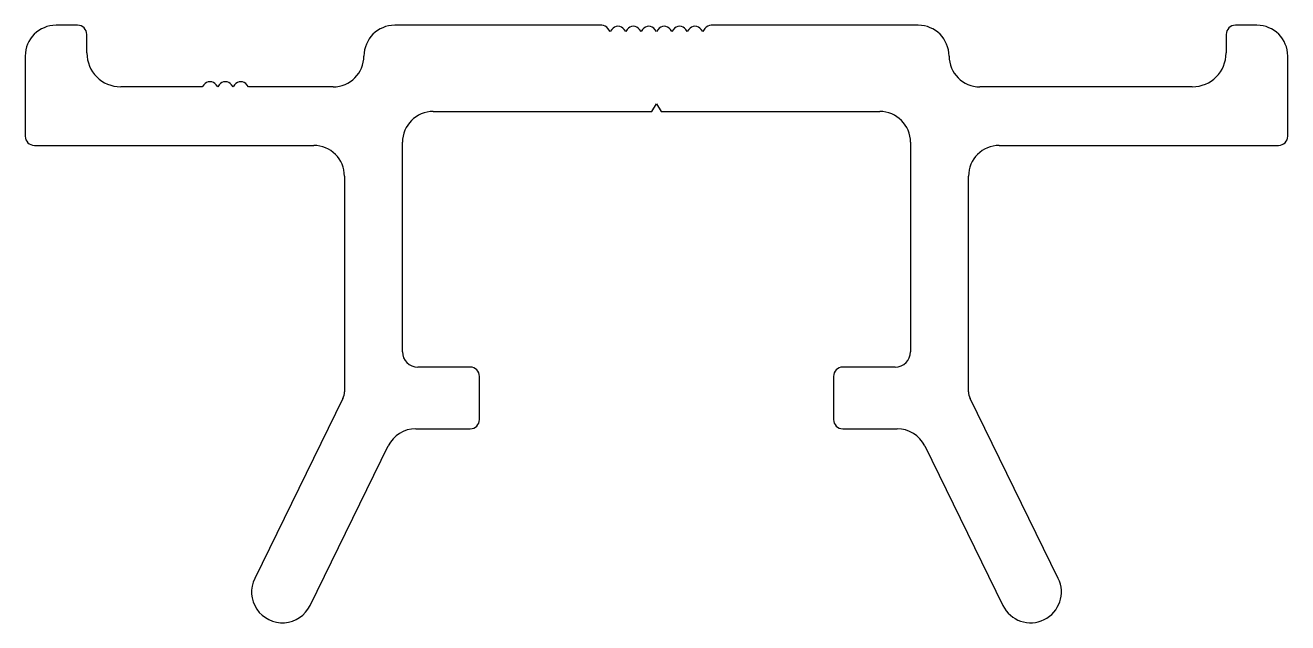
# Model space of a CAD drawing. Extents: x 864.3 to 905.3, y 435.8 to 455.2.
import ezdxf

# ---------------------------------------------------------------- set-up
doc = ezdxf.new("R2010")
doc.units = 0
doc.layers.get('0').update_dxf_attribs({"linetype": 'CONTINUOUS'})

msp = doc.modelspace()

# ---------------------------------------------------------------- linework, layer by layer
for p, q in [((866.006, 455.185), (865.306, 455.185)), ((883.031, 455.185), (876.306, 455.185)), ((893.307, 455.185), (886.581, 455.185)), ((904.306, 455.185), (903.606, 455.185)), ((866.306, 454.288), (866.306, 454.885)), ((883.306, 454.985), (883.231, 455.085)), ((883.356, 455.052), (883.306, 454.985)), ((883.806, 454.985), (883.756, 455.052)), ((883.856, 455.052), (883.806, 454.985)), ((884.306, 454.985), (884.256, 455.052)), ((884.356, 455.052), (884.306, 454.985)), ((884.806, 454.985), (884.756, 455.052)), ((884.856, 455.052), (884.806, 454.985)), ((885.306, 454.985), (885.256, 455.052)), ((885.356, 455.052), (885.306, 454.985)), ((885.806, 454.985), (885.756, 455.052)), ((885.856, 455.052), (885.806, 454.985)), ((886.306, 454.985), (886.256, 455.052)), ((886.381, 455.085), (886.306, 454.985)), ((903.306, 454.885), (903.306, 454.288)), ((864.306, 454.185), (864.306, 451.585)), ((905.306, 451.585), (905.306, 454.185)), ((870.056, 453.185), (867.409, 453.185)), ((870.106, 453.252), (870.056, 453.185)), ((870.556, 453.185), (870.506, 453.252)), ((870.606, 453.252), (870.556, 453.185)), ((871.056, 453.185), (871.006, 453.252)), ((871.106, 453.252), (871.056, 453.185)), ((871.556, 453.185), (871.506, 453.252)), ((874.306, 453.185), (871.556, 453.185)), ((902.204, 453.185), (895.307, 453.185)), ((877.556, 452.385), (884.656, 452.385)), ((884.656, 452.385), (884.806, 452.635)), ((884.806, 452.635), (884.956, 452.385)), ((884.956, 452.385), (892.056, 452.385)), ((864.606, 451.285), (873.673, 451.285)), ((876.556, 444.585), (876.556, 451.385)), ((893.056, 451.385), (893.056, 444.585)), ((895.94, 451.285), (905.006, 451.285)), ((874.673, 450.285), (874.673, 443.285)), ((894.94, 443.285), (894.94, 450.285)), ((878.756, 444.085), (877.056, 444.085)), ((892.556, 444.085), (890.856, 444.085)), ((879.056, 442.385), (879.056, 443.785)), ((890.556, 443.785), (890.556, 442.385)), ((874.622, 443.065), (871.759, 437.226)), ((897.854, 437.226), (894.991, 443.065)), ((876.992, 442.085), (878.756, 442.085)), ((890.856, 442.085), (892.62, 442.085)), ((873.554, 436.345), (876.095, 441.526)), ((893.518, 441.526), (896.059, 436.345))]:
    msp.add_line(p, q)
for centre, radius, start, end in [((865.306, 454.185), 1, 90, 180), ((866.006, 454.885), 0.3, 0, 90), ((876.306, 454.185), 1, 90, 180), ((883.031, 454.935), 0.25, 36.8703, 90.0013), ((883.556, 454.902), 0.25, 36.8699, 143.1301), ((884.056, 454.902), 0.25, 36.8699, 143.1301), ((884.556, 454.902), 0.25, 36.8699, 143.1301), ((885.056, 454.902), 0.25, 36.8699, 143.1301), ((885.556, 454.902), 0.25, 36.8699, 143.1301), ((886.056, 454.902), 0.25, 36.8699, 143.1301), ((886.581, 454.935), 0.25, 89.9987, 143.1297), ((893.307, 454.185), 1, 360, 90), ((903.606, 454.885), 0.3, 90.0009, 180), ((904.306, 454.185), 1, 0, 90), ((867.409, 454.288), 1.102, 180, 270), ((902.204, 454.288), 1.102, 270.0002, 0), ((874.306, 454.185), 1, 270, 360), ((895.307, 454.185), 1, 180, 270), ((870.306, 453.102), 0.25, 36.8699, 143.1301), ((870.806, 453.102), 0.25, 36.8699, 143.1301), ((871.306, 453.102), 0.25, 36.8699, 143.1301), ((877.556, 451.385), 1, 90, 180), ((892.056, 451.385), 1, 0, 90), ((864.606, 451.585), 0.3, 180, 270), ((905.006, 451.585), 0.3, 270.0009, 0), ((873.673, 450.285), 1, 0, 90), ((895.94, 450.285), 1, 90, 180), ((877.056, 444.585), 0.5, 180, 270), ((892.556, 444.585), 0.5, 270, 0), ((878.756, 443.785), 0.3, 0, 90), ((890.856, 443.785), 0.3, 90, 180), ((874.173, 443.285), 0.5, 333.8793, 0), ((895.44, 443.285), 0.5, 180, 206.1207), ((876.992, 441.085), 1, 89.9998, 153.8794), ((878.756, 442.385), 0.3, 270, 0), ((890.856, 442.385), 0.3, 180, 270), ((892.62, 441.085), 1, 26.1206, 90.0002), ((872.656, 436.785), 1, 153.8793, 333.8793), ((896.956, 436.785), 1, 206.1206, 26.1206)]:
    msp.add_arc(centre, radius, start, end)

doc.saveas('drawing.dxf')
